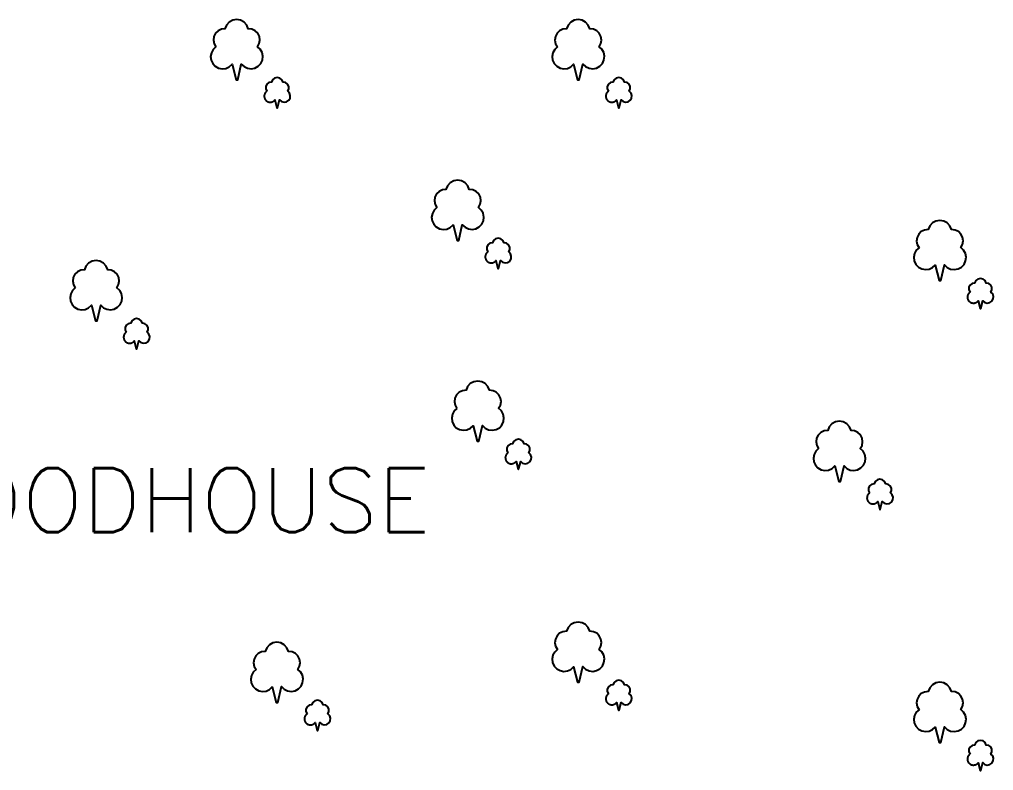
# Model space of a CAD drawing. Extents: x 427500 to 429848, y 434500 to 436505.
# Drawn here: x 429313.35 to 429361.83, y 434810.07 to 434847.46 of the extents above; entities that cross this region are included whole.
import ezdxf

# ---------------------------------------------------------------- set-up
doc = ezdxf.new("R2010")
doc.units = 0
doc.layers.add('LPTIP_Ex_Base', color=8, linetype='Continuous')
doc.styles.add('MtXpl_Romans', font='romans__.ttf')

msp = doc.modelspace()

# ---------------------------------------------------------------- linework, layer by layer
at = {"layer": 'LPTIP_Ex_Base', "color": 251, "true_color": 0x636466}
for points in [[(429323.126, 434846.097), (429322.99, 434845.969), (429322.901, 434845.806), (429322.866, 434845.623), (429322.888, 434845.439), (429322.967, 434845.27), (429323.094, 434845.134), (429323.256, 434845.043), (429323.439, 434845.007), (429323.624, 434845.028), (429323.793, 434845.106), (429323.93, 434845.232), (429323.931, 434845.235), (429324.132, 434844.461), (429324.212, 434844.461), (429324.393, 434845.244), (429324.393, 434845.244), (429324.529, 434845.113), (429324.699, 434845.031), (429324.885, 434845.007), (429325.07, 434845.041), (429325.236, 434845.131), (429325.364, 434845.269), (429325.444, 434845.439), (429325.467, 434845.626), (429325.43, 434845.811), (429325.338, 434845.975), (429325.199, 434846.102), (429325.287, 434846.259), (429325.319, 434846.436), (429325.294, 434846.615), (429325.212, 434846.775), (429325.083, 434846.901), (429324.92, 434846.979), (429324.741, 434847), (429324.741, 434847), (429324.664, 434847.184), (429324.531, 434847.331), (429324.356, 434847.427), (429324.16, 434847.461), (429323.964, 434847.427), (429323.789, 434847.331), (429323.656, 434847.184), (429323.579, 434847), (429323.399, 434846.978), (429323.236, 434846.9), (429323.107, 434846.773), (429323.025, 434846.611), (429323.001, 434846.431), (429323.036, 434846.254), (429323.126, 434846.097)], [(429340.126, 434846.097), (429339.99, 434845.969), (429339.901, 434845.806), (429339.866, 434845.623), (429339.888, 434845.439), (429339.967, 434845.27), (429340.094, 434845.134), (429340.256, 434845.043), (429340.439, 434845.007), (429340.624, 434845.028), (429340.793, 434845.106), (429340.93, 434845.232), (429340.931, 434845.235), (429341.132, 434844.461), (429341.212, 434844.461), (429341.393, 434845.244), (429341.393, 434845.244), (429341.529, 434845.113), (429341.699, 434845.031), (429341.885, 434845.007), (429342.07, 434845.041), (429342.236, 434845.131), (429342.364, 434845.269), (429342.444, 434845.439), (429342.467, 434845.626), (429342.43, 434845.811), (429342.338, 434845.975), (429342.199, 434846.102), (429342.287, 434846.259), (429342.319, 434846.436), (429342.294, 434846.615), (429342.212, 434846.775), (429342.083, 434846.901), (429341.92, 434846.979), (429341.741, 434847), (429341.741, 434847), (429341.664, 434847.184), (429341.531, 434847.331), (429341.356, 434847.427), (429341.16, 434847.461), (429340.964, 434847.427), (429340.789, 434847.331), (429340.656, 434847.184), (429340.579, 434847), (429340.399, 434846.978), (429340.236, 434846.9), (429340.107, 434846.773), (429340.025, 434846.611), (429340.001, 434846.431), (429340.036, 434846.254), (429340.126, 434846.097)], [(429325.663, 434843.887), (429325.648, 434843.876), (429325.634, 434843.864), (429325.62, 434843.852), (429325.608, 434843.838), (429325.596, 434843.824), (429325.585, 434843.808), (429325.575, 434843.793), (429325.566, 434843.776), (429325.558, 434843.759), (429325.551, 434843.742), (429325.545, 434843.724), (429325.54, 434843.706), (429325.537, 434843.688), (429325.535, 434843.669), (429325.533, 434843.651), (429325.533, 434843.632), (429325.534, 434843.613), (429325.537, 434843.595), (429325.54, 434843.576), (429325.545, 434843.558), (429325.55, 434843.541), (429325.557, 434843.523), (429325.565, 434843.506), (429325.574, 434843.49), (429325.584, 434843.474), (429325.595, 434843.459), (429325.607, 434843.444), (429325.619, 434843.431), (429325.633, 434843.418), (429325.647, 434843.406), (429325.662, 434843.395), (429325.678, 434843.385), (429325.694, 434843.376), (429325.711, 434843.367), (429325.729, 434843.36), (429325.746, 434843.355), (429325.764, 434843.35), (429325.783, 434843.346), (429325.801, 434843.344), (429325.82, 434843.342), (429325.838, 434843.342), (429325.857, 434843.343), (429325.876, 434843.345), (429325.894, 434843.349), (429325.912, 434843.353), (429325.93, 434843.359), (429325.947, 434843.365), (429325.964, 434843.373), (429325.981, 434843.382), (429325.997, 434843.392), (429326.012, 434843.403), (429326.027, 434843.414), (429326.04, 434843.427), (429326.053, 434843.441), (429326.065, 434843.455), (429326.066, 434843.456), (429326.167, 434843.069), (429326.194, 434843.069), (429326.297, 434843.461), (429326.297, 434843.461), (429326.395, 434843.377), (429326.52, 434843.343), (429326.647, 434843.364), (429326.753, 434843.436), (429326.819, 434843.547), (429326.832, 434843.676), (429326.79, 434843.797), (429326.7, 434843.89), (429326.754, 434844.003), (429326.752, 434844.129), (429326.695, 434844.241), (429326.595, 434844.316), (429326.471, 434844.339), (429326.413, 434844.458), (429326.309, 434844.54), (429326.181, 434844.569), (429326.052, 434844.54), (429325.948, 434844.458), (429325.89, 434844.339), (429325.766, 434844.316), (429325.665, 434844.24), (429325.608, 434844.127), (429325.608, 434844.001), (429325.663, 434843.887)], [(429342.663, 434843.887), (429342.648, 434843.876), (429342.634, 434843.864), (429342.62, 434843.852), (429342.608, 434843.838), (429342.596, 434843.824), (429342.585, 434843.808), (429342.575, 434843.793), (429342.566, 434843.776), (429342.558, 434843.759), (429342.551, 434843.742), (429342.545, 434843.724), (429342.54, 434843.706), (429342.537, 434843.688), (429342.535, 434843.669), (429342.533, 434843.651), (429342.533, 434843.632), (429342.534, 434843.613), (429342.537, 434843.595), (429342.54, 434843.576), (429342.545, 434843.558), (429342.55, 434843.541), (429342.557, 434843.523), (429342.565, 434843.506), (429342.574, 434843.49), (429342.584, 434843.474), (429342.595, 434843.459), (429342.607, 434843.444), (429342.619, 434843.431), (429342.633, 434843.418), (429342.647, 434843.406), (429342.662, 434843.395), (429342.678, 434843.385), (429342.694, 434843.376), (429342.711, 434843.367), (429342.729, 434843.36), (429342.746, 434843.355), (429342.764, 434843.35), (429342.783, 434843.346), (429342.801, 434843.344), (429342.82, 434843.342), (429342.838, 434843.342), (429342.857, 434843.343), (429342.876, 434843.345), (429342.894, 434843.349), (429342.912, 434843.353), (429342.93, 434843.359), (429342.947, 434843.365), (429342.964, 434843.373), (429342.981, 434843.382), (429342.997, 434843.392), (429343.012, 434843.403), (429343.027, 434843.414), (429343.04, 434843.427), (429343.053, 434843.441), (429343.065, 434843.455), (429343.066, 434843.456), (429343.167, 434843.069), (429343.194, 434843.069), (429343.297, 434843.461), (429343.297, 434843.461), (429343.395, 434843.377), (429343.52, 434843.343), (429343.647, 434843.364), (429343.753, 434843.436), (429343.819, 434843.547), (429343.832, 434843.676), (429343.79, 434843.797), (429343.7, 434843.89), (429343.754, 434844.003), (429343.752, 434844.129), (429343.695, 434844.241), (429343.595, 434844.316), (429343.471, 434844.339), (429343.413, 434844.458), (429343.309, 434844.54), (429343.181, 434844.569), (429343.052, 434844.54), (429342.948, 434844.458), (429342.89, 434844.339), (429342.766, 434844.316), (429342.665, 434844.24), (429342.608, 434844.127), (429342.608, 434844.001), (429342.663, 434843.887)], [(429334.126, 434838.097), (429333.99, 434837.969), (429333.901, 434837.806), (429333.866, 434837.623), (429333.888, 434837.439), (429333.967, 434837.27), (429334.094, 434837.134), (429334.256, 434837.043), (429334.439, 434837.007), (429334.624, 434837.028), (429334.793, 434837.106), (429334.93, 434837.232), (429334.931, 434837.235), (429335.132, 434836.461), (429335.212, 434836.461), (429335.393, 434837.244), (429335.393, 434837.244), (429335.529, 434837.113), (429335.699, 434837.031), (429335.885, 434837.007), (429336.07, 434837.041), (429336.236, 434837.131), (429336.364, 434837.269), (429336.444, 434837.439), (429336.467, 434837.626), (429336.43, 434837.811), (429336.338, 434837.975), (429336.199, 434838.102), (429336.287, 434838.259), (429336.319, 434838.436), (429336.294, 434838.615), (429336.212, 434838.775), (429336.083, 434838.901), (429335.92, 434838.979), (429335.741, 434839), (429335.741, 434839), (429335.664, 434839.184), (429335.531, 434839.331), (429335.356, 434839.427), (429335.16, 434839.461), (429334.964, 434839.427), (429334.789, 434839.331), (429334.656, 434839.184), (429334.579, 434839), (429334.399, 434838.978), (429334.236, 434838.9), (429334.107, 434838.773), (429334.025, 434838.611), (429334.001, 434838.431), (429334.036, 434838.254), (429334.126, 434838.097)], [(429358.126, 434836.097), (429357.99, 434835.969), (429357.901, 434835.806), (429357.866, 434835.623), (429357.888, 434835.439), (429357.967, 434835.27), (429358.094, 434835.134), (429358.256, 434835.043), (429358.439, 434835.007), (429358.624, 434835.028), (429358.793, 434835.106), (429358.93, 434835.232), (429358.931, 434835.235), (429359.132, 434834.461), (429359.212, 434834.461), (429359.393, 434835.244), (429359.393, 434835.244), (429359.529, 434835.113), (429359.699, 434835.031), (429359.885, 434835.007), (429360.07, 434835.041), (429360.236, 434835.131), (429360.364, 434835.269), (429360.444, 434835.439), (429360.467, 434835.626), (429360.43, 434835.811), (429360.338, 434835.975), (429360.199, 434836.102), (429360.287, 434836.259), (429360.319, 434836.436), (429360.294, 434836.615), (429360.212, 434836.775), (429360.083, 434836.901), (429359.92, 434836.979), (429359.741, 434837), (429359.741, 434837), (429359.664, 434837.184), (429359.531, 434837.331), (429359.356, 434837.427), (429359.16, 434837.461), (429358.964, 434837.427), (429358.789, 434837.331), (429358.656, 434837.184), (429358.579, 434837), (429358.399, 434836.978), (429358.236, 434836.9), (429358.107, 434836.773), (429358.025, 434836.611), (429358.001, 434836.431), (429358.036, 434836.254), (429358.126, 434836.097)], [(429336.663, 434835.887), (429336.648, 434835.876), (429336.634, 434835.864), (429336.62, 434835.852), (429336.608, 434835.838), (429336.596, 434835.824), (429336.585, 434835.808), (429336.575, 434835.793), (429336.566, 434835.776), (429336.558, 434835.759), (429336.551, 434835.742), (429336.545, 434835.724), (429336.54, 434835.706), (429336.537, 434835.688), (429336.535, 434835.669), (429336.533, 434835.651), (429336.533, 434835.632), (429336.534, 434835.613), (429336.537, 434835.595), (429336.54, 434835.576), (429336.545, 434835.558), (429336.55, 434835.541), (429336.557, 434835.523), (429336.565, 434835.506), (429336.574, 434835.49), (429336.584, 434835.474), (429336.595, 434835.459), (429336.607, 434835.444), (429336.619, 434835.431), (429336.633, 434835.418), (429336.647, 434835.406), (429336.662, 434835.395), (429336.678, 434835.385), (429336.694, 434835.376), (429336.711, 434835.367), (429336.729, 434835.36), (429336.746, 434835.355), (429336.764, 434835.35), (429336.783, 434835.346), (429336.801, 434835.344), (429336.82, 434835.342), (429336.838, 434835.342), (429336.857, 434835.343), (429336.876, 434835.345), (429336.894, 434835.349), (429336.912, 434835.353), (429336.93, 434835.359), (429336.947, 434835.365), (429336.964, 434835.373), (429336.981, 434835.382), (429336.997, 434835.392), (429337.012, 434835.403), (429337.027, 434835.414), (429337.04, 434835.427), (429337.053, 434835.441), (429337.065, 434835.455), (429337.066, 434835.456), (429337.167, 434835.069), (429337.194, 434835.069), (429337.297, 434835.461), (429337.297, 434835.461), (429337.395, 434835.377), (429337.52, 434835.343), (429337.647, 434835.364), (429337.753, 434835.436), (429337.819, 434835.547), (429337.832, 434835.676), (429337.79, 434835.797), (429337.7, 434835.89), (429337.754, 434836.003), (429337.752, 434836.129), (429337.695, 434836.241), (429337.595, 434836.316), (429337.471, 434836.339), (429337.413, 434836.458), (429337.309, 434836.54), (429337.181, 434836.569), (429337.052, 434836.54), (429336.948, 434836.458), (429336.89, 434836.339), (429336.766, 434836.316), (429336.665, 434836.24), (429336.608, 434836.127), (429336.608, 434836.001), (429336.663, 434835.887)], [(429316.126, 434834.097), (429315.99, 434833.969), (429315.901, 434833.806), (429315.866, 434833.623), (429315.888, 434833.439), (429315.967, 434833.27), (429316.094, 434833.134), (429316.256, 434833.043), (429316.439, 434833.007), (429316.624, 434833.028), (429316.793, 434833.106), (429316.93, 434833.232), (429316.931, 434833.235), (429317.132, 434832.461), (429317.212, 434832.461), (429317.393, 434833.244), (429317.393, 434833.244), (429317.529, 434833.113), (429317.699, 434833.031), (429317.885, 434833.007), (429318.07, 434833.041), (429318.236, 434833.131), (429318.364, 434833.269), (429318.444, 434833.439), (429318.467, 434833.626), (429318.43, 434833.811), (429318.338, 434833.975), (429318.199, 434834.102), (429318.287, 434834.259), (429318.319, 434834.436), (429318.294, 434834.615), (429318.212, 434834.775), (429318.083, 434834.901), (429317.92, 434834.979), (429317.741, 434835), (429317.741, 434835), (429317.664, 434835.184), (429317.531, 434835.331), (429317.356, 434835.427), (429317.16, 434835.461), (429316.964, 434835.427), (429316.789, 434835.331), (429316.656, 434835.184), (429316.579, 434835), (429316.399, 434834.978), (429316.236, 434834.9), (429316.107, 434834.773), (429316.025, 434834.611), (429316.001, 434834.431), (429316.036, 434834.254), (429316.126, 434834.097)], [(429360.663, 434833.887), (429360.648, 434833.876), (429360.634, 434833.864), (429360.62, 434833.852), (429360.608, 434833.838), (429360.596, 434833.824), (429360.585, 434833.808), (429360.575, 434833.793), (429360.566, 434833.776), (429360.558, 434833.759), (429360.551, 434833.742), (429360.545, 434833.724), (429360.54, 434833.706), (429360.537, 434833.688), (429360.535, 434833.669), (429360.533, 434833.651), (429360.533, 434833.632), (429360.534, 434833.613), (429360.537, 434833.595), (429360.54, 434833.576), (429360.545, 434833.558), (429360.55, 434833.541), (429360.557, 434833.523), (429360.565, 434833.506), (429360.574, 434833.49), (429360.584, 434833.474), (429360.595, 434833.459), (429360.607, 434833.444), (429360.619, 434833.431), (429360.633, 434833.418), (429360.647, 434833.406), (429360.662, 434833.395), (429360.678, 434833.385), (429360.694, 434833.376), (429360.711, 434833.367), (429360.729, 434833.36), (429360.746, 434833.355), (429360.764, 434833.35), (429360.783, 434833.346), (429360.801, 434833.344), (429360.82, 434833.342), (429360.838, 434833.342), (429360.857, 434833.343), (429360.876, 434833.345), (429360.894, 434833.349), (429360.912, 434833.353), (429360.93, 434833.359), (429360.947, 434833.365), (429360.964, 434833.373), (429360.981, 434833.382), (429360.997, 434833.392), (429361.012, 434833.403), (429361.027, 434833.414), (429361.04, 434833.427), (429361.053, 434833.441), (429361.065, 434833.455), (429361.066, 434833.456), (429361.167, 434833.069), (429361.194, 434833.069), (429361.297, 434833.461), (429361.297, 434833.461), (429361.395, 434833.377), (429361.52, 434833.343), (429361.647, 434833.364), (429361.753, 434833.436), (429361.819, 434833.547), (429361.832, 434833.676), (429361.79, 434833.797), (429361.7, 434833.89), (429361.754, 434834.003), (429361.752, 434834.129), (429361.695, 434834.241), (429361.595, 434834.316), (429361.471, 434834.339), (429361.413, 434834.458), (429361.309, 434834.54), (429361.181, 434834.569), (429361.052, 434834.54), (429360.948, 434834.458), (429360.89, 434834.339), (429360.766, 434834.316), (429360.665, 434834.24), (429360.608, 434834.127), (429360.608, 434834.001), (429360.663, 434833.887)], [(429318.663, 434831.887), (429318.648, 434831.876), (429318.634, 434831.864), (429318.62, 434831.852), (429318.608, 434831.838), (429318.596, 434831.824), (429318.585, 434831.808), (429318.575, 434831.793), (429318.566, 434831.776), (429318.558, 434831.759), (429318.551, 434831.742), (429318.545, 434831.724), (429318.54, 434831.706), (429318.537, 434831.688), (429318.535, 434831.669), (429318.533, 434831.651), (429318.533, 434831.632), (429318.534, 434831.613), (429318.537, 434831.595), (429318.54, 434831.576), (429318.545, 434831.558), (429318.55, 434831.541), (429318.557, 434831.523), (429318.565, 434831.506), (429318.574, 434831.49), (429318.584, 434831.474), (429318.595, 434831.459), (429318.607, 434831.444), (429318.619, 434831.431), (429318.633, 434831.418), (429318.647, 434831.406), (429318.662, 434831.395), (429318.678, 434831.385), (429318.694, 434831.376), (429318.711, 434831.367), (429318.729, 434831.36), (429318.746, 434831.355), (429318.764, 434831.35), (429318.783, 434831.346), (429318.801, 434831.344), (429318.82, 434831.342), (429318.838, 434831.342), (429318.857, 434831.343), (429318.876, 434831.345), (429318.894, 434831.349), (429318.912, 434831.353), (429318.93, 434831.359), (429318.947, 434831.365), (429318.964, 434831.373), (429318.981, 434831.382), (429318.997, 434831.392), (429319.012, 434831.403), (429319.027, 434831.414), (429319.04, 434831.427), (429319.053, 434831.441), (429319.065, 434831.455), (429319.066, 434831.456), (429319.167, 434831.069), (429319.194, 434831.069), (429319.297, 434831.461), (429319.297, 434831.461), (429319.395, 434831.377), (429319.52, 434831.343), (429319.647, 434831.364), (429319.753, 434831.436), (429319.819, 434831.547), (429319.832, 434831.676), (429319.79, 434831.797), (429319.7, 434831.89), (429319.754, 434832.003), (429319.752, 434832.129), (429319.695, 434832.241), (429319.595, 434832.316), (429319.471, 434832.339), (429319.413, 434832.458), (429319.309, 434832.54), (429319.181, 434832.569), (429319.052, 434832.54), (429318.948, 434832.458), (429318.89, 434832.339), (429318.766, 434832.316), (429318.665, 434832.24), (429318.608, 434832.127), (429318.608, 434832.001), (429318.663, 434831.887)], [(429335.126, 434828.097), (429334.99, 434827.969), (429334.901, 434827.806), (429334.866, 434827.623), (429334.888, 434827.439), (429334.967, 434827.27), (429335.094, 434827.134), (429335.256, 434827.043), (429335.439, 434827.007), (429335.624, 434827.028), (429335.793, 434827.106), (429335.93, 434827.232), (429335.931, 434827.235), (429336.132, 434826.461), (429336.212, 434826.461), (429336.393, 434827.244), (429336.393, 434827.244), (429336.529, 434827.113), (429336.699, 434827.031), (429336.885, 434827.007), (429337.07, 434827.041), (429337.236, 434827.131), (429337.364, 434827.269), (429337.444, 434827.439), (429337.467, 434827.626), (429337.43, 434827.811), (429337.338, 434827.975), (429337.199, 434828.102), (429337.287, 434828.259), (429337.319, 434828.436), (429337.294, 434828.615), (429337.212, 434828.775), (429337.083, 434828.901), (429336.92, 434828.979), (429336.741, 434829), (429336.741, 434829), (429336.664, 434829.184), (429336.531, 434829.331), (429336.356, 434829.427), (429336.16, 434829.461), (429335.964, 434829.427), (429335.789, 434829.331), (429335.656, 434829.184), (429335.579, 434829), (429335.399, 434828.978), (429335.236, 434828.9), (429335.107, 434828.773), (429335.025, 434828.611), (429335.001, 434828.431), (429335.036, 434828.254), (429335.126, 434828.097)], [(429353.126, 434826.097), (429352.99, 434825.969), (429352.901, 434825.806), (429352.866, 434825.623), (429352.888, 434825.439), (429352.967, 434825.27), (429353.094, 434825.134), (429353.256, 434825.043), (429353.439, 434825.007), (429353.624, 434825.028), (429353.793, 434825.106), (429353.93, 434825.232), (429353.931, 434825.235), (429354.132, 434824.461), (429354.212, 434824.461), (429354.393, 434825.244), (429354.393, 434825.244), (429354.529, 434825.113), (429354.699, 434825.031), (429354.885, 434825.007), (429355.07, 434825.041), (429355.236, 434825.131), (429355.364, 434825.269), (429355.444, 434825.439), (429355.467, 434825.626), (429355.43, 434825.811), (429355.338, 434825.975), (429355.199, 434826.102), (429355.287, 434826.259), (429355.319, 434826.436), (429355.294, 434826.615), (429355.212, 434826.775), (429355.083, 434826.901), (429354.92, 434826.979), (429354.741, 434827), (429354.741, 434827), (429354.664, 434827.184), (429354.531, 434827.331), (429354.356, 434827.427), (429354.16, 434827.461), (429353.964, 434827.427), (429353.789, 434827.331), (429353.656, 434827.184), (429353.579, 434827), (429353.399, 434826.978), (429353.236, 434826.9), (429353.107, 434826.773), (429353.025, 434826.611), (429353.001, 434826.431), (429353.036, 434826.254), (429353.126, 434826.097)], [(429337.663, 434825.887), (429337.648, 434825.876), (429337.634, 434825.864), (429337.62, 434825.852), (429337.608, 434825.838), (429337.596, 434825.824), (429337.585, 434825.808), (429337.575, 434825.793), (429337.566, 434825.776), (429337.558, 434825.759), (429337.551, 434825.742), (429337.545, 434825.724), (429337.54, 434825.706), (429337.537, 434825.688), (429337.535, 434825.669), (429337.533, 434825.651), (429337.533, 434825.632), (429337.534, 434825.613), (429337.537, 434825.595), (429337.54, 434825.576), (429337.545, 434825.558), (429337.55, 434825.541), (429337.557, 434825.523), (429337.565, 434825.506), (429337.574, 434825.49), (429337.584, 434825.474), (429337.595, 434825.459), (429337.607, 434825.444), (429337.619, 434825.431), (429337.633, 434825.418), (429337.647, 434825.406), (429337.662, 434825.395), (429337.678, 434825.385), (429337.694, 434825.376), (429337.711, 434825.367), (429337.729, 434825.36), (429337.746, 434825.355), (429337.764, 434825.35), (429337.783, 434825.346), (429337.801, 434825.344), (429337.82, 434825.342), (429337.838, 434825.342), (429337.857, 434825.343), (429337.876, 434825.345), (429337.894, 434825.349), (429337.912, 434825.353), (429337.93, 434825.359), (429337.947, 434825.365), (429337.964, 434825.373), (429337.981, 434825.382), (429337.997, 434825.392), (429338.012, 434825.403), (429338.027, 434825.414), (429338.04, 434825.427), (429338.053, 434825.441), (429338.065, 434825.455), (429338.066, 434825.456), (429338.167, 434825.069), (429338.194, 434825.069), (429338.297, 434825.461), (429338.297, 434825.461), (429338.395, 434825.377), (429338.52, 434825.343), (429338.647, 434825.364), (429338.753, 434825.436), (429338.819, 434825.547), (429338.832, 434825.676), (429338.79, 434825.797), (429338.7, 434825.89), (429338.754, 434826.003), (429338.752, 434826.129), (429338.695, 434826.241), (429338.595, 434826.316), (429338.471, 434826.339), (429338.413, 434826.458), (429338.309, 434826.54), (429338.181, 434826.569), (429338.052, 434826.54), (429337.948, 434826.458), (429337.89, 434826.339), (429337.766, 434826.316), (429337.665, 434826.24), (429337.608, 434826.127), (429337.608, 434826.001), (429337.663, 434825.887)], [(429355.663, 434823.887), (429355.648, 434823.876), (429355.634, 434823.864), (429355.62, 434823.852), (429355.608, 434823.838), (429355.596, 434823.824), (429355.585, 434823.808), (429355.575, 434823.793), (429355.566, 434823.776), (429355.558, 434823.759), (429355.551, 434823.742), (429355.545, 434823.724), (429355.54, 434823.706), (429355.537, 434823.688), (429355.535, 434823.669), (429355.533, 434823.651), (429355.533, 434823.632), (429355.534, 434823.613), (429355.537, 434823.595), (429355.54, 434823.576), (429355.545, 434823.558), (429355.55, 434823.541), (429355.557, 434823.523), (429355.565, 434823.506), (429355.574, 434823.49), (429355.584, 434823.474), (429355.595, 434823.459), (429355.607, 434823.444), (429355.619, 434823.431), (429355.633, 434823.418), (429355.647, 434823.406), (429355.662, 434823.395), (429355.678, 434823.385), (429355.694, 434823.376), (429355.711, 434823.367), (429355.729, 434823.36), (429355.746, 434823.355), (429355.764, 434823.35), (429355.783, 434823.346), (429355.801, 434823.344), (429355.82, 434823.342), (429355.838, 434823.342), (429355.857, 434823.343), (429355.876, 434823.345), (429355.894, 434823.349), (429355.912, 434823.353), (429355.93, 434823.359), (429355.947, 434823.365), (429355.964, 434823.373), (429355.981, 434823.382), (429355.997, 434823.392), (429356.012, 434823.403), (429356.027, 434823.414), (429356.04, 434823.427), (429356.053, 434823.441), (429356.065, 434823.455), (429356.066, 434823.456), (429356.167, 434823.069), (429356.194, 434823.069), (429356.297, 434823.461), (429356.297, 434823.461), (429356.395, 434823.377), (429356.52, 434823.343), (429356.647, 434823.364), (429356.753, 434823.436), (429356.819, 434823.547), (429356.832, 434823.676), (429356.79, 434823.797), (429356.7, 434823.89), (429356.754, 434824.003), (429356.752, 434824.129), (429356.695, 434824.241), (429356.595, 434824.316), (429356.471, 434824.339), (429356.413, 434824.458), (429356.309, 434824.54), (429356.181, 434824.569), (429356.052, 434824.54), (429355.948, 434824.458), (429355.89, 434824.339), (429355.766, 434824.316), (429355.665, 434824.24), (429355.608, 434824.127), (429355.608, 434824.001), (429355.663, 434823.887)], [(429340.126, 434816.097), (429339.99, 434815.969), (429339.901, 434815.806), (429339.866, 434815.623), (429339.888, 434815.439), (429339.967, 434815.27), (429340.094, 434815.134), (429340.256, 434815.043), (429340.439, 434815.007), (429340.624, 434815.028), (429340.793, 434815.106), (429340.93, 434815.232), (429340.931, 434815.235), (429341.132, 434814.461), (429341.212, 434814.461), (429341.393, 434815.244), (429341.393, 434815.244), (429341.529, 434815.113), (429341.699, 434815.031), (429341.885, 434815.007), (429342.07, 434815.041), (429342.236, 434815.131), (429342.364, 434815.269), (429342.444, 434815.439), (429342.467, 434815.626), (429342.43, 434815.811), (429342.338, 434815.975), (429342.199, 434816.102), (429342.287, 434816.259), (429342.319, 434816.436), (429342.294, 434816.615), (429342.212, 434816.775), (429342.083, 434816.901), (429341.92, 434816.979), (429341.741, 434817), (429341.741, 434817), (429341.664, 434817.184), (429341.531, 434817.331), (429341.356, 434817.427), (429341.16, 434817.461), (429340.964, 434817.427), (429340.789, 434817.331), (429340.656, 434817.184), (429340.579, 434817), (429340.399, 434816.978), (429340.236, 434816.9), (429340.107, 434816.773), (429340.025, 434816.611), (429340.001, 434816.431), (429340.036, 434816.254), (429340.126, 434816.097)], [(429325.126, 434815.097), (429324.99, 434814.969), (429324.901, 434814.806), (429324.866, 434814.623), (429324.888, 434814.439), (429324.967, 434814.27), (429325.094, 434814.134), (429325.256, 434814.043), (429325.439, 434814.007), (429325.624, 434814.028), (429325.793, 434814.106), (429325.93, 434814.232), (429325.931, 434814.235), (429326.132, 434813.461), (429326.212, 434813.461), (429326.393, 434814.244), (429326.393, 434814.244), (429326.529, 434814.113), (429326.699, 434814.031), (429326.885, 434814.007), (429327.07, 434814.041), (429327.236, 434814.131), (429327.364, 434814.269), (429327.444, 434814.439), (429327.467, 434814.626), (429327.43, 434814.811), (429327.338, 434814.975), (429327.199, 434815.102), (429327.287, 434815.259), (429327.319, 434815.436), (429327.294, 434815.615), (429327.212, 434815.775), (429327.083, 434815.901), (429326.92, 434815.979), (429326.741, 434816), (429326.741, 434816), (429326.664, 434816.184), (429326.531, 434816.331), (429326.356, 434816.427), (429326.16, 434816.461), (429325.964, 434816.427), (429325.789, 434816.331), (429325.656, 434816.184), (429325.579, 434816), (429325.399, 434815.978), (429325.236, 434815.9), (429325.107, 434815.773), (429325.025, 434815.611), (429325.001, 434815.431), (429325.036, 434815.254), (429325.126, 434815.097)], [(429342.663, 434813.887), (429342.648, 434813.876), (429342.634, 434813.864), (429342.62, 434813.852), (429342.608, 434813.838), (429342.596, 434813.824), (429342.585, 434813.808), (429342.575, 434813.793), (429342.566, 434813.776), (429342.558, 434813.759), (429342.551, 434813.742), (429342.545, 434813.724), (429342.54, 434813.706), (429342.537, 434813.688), (429342.535, 434813.669), (429342.533, 434813.651), (429342.533, 434813.632), (429342.534, 434813.613), (429342.537, 434813.595), (429342.54, 434813.576), (429342.545, 434813.558), (429342.55, 434813.541), (429342.557, 434813.523), (429342.565, 434813.506), (429342.574, 434813.49), (429342.584, 434813.474), (429342.595, 434813.459), (429342.607, 434813.444), (429342.619, 434813.431), (429342.633, 434813.418), (429342.647, 434813.406), (429342.662, 434813.395), (429342.678, 434813.385), (429342.694, 434813.376), (429342.711, 434813.367), (429342.729, 434813.36), (429342.746, 434813.355), (429342.764, 434813.35), (429342.783, 434813.346), (429342.801, 434813.344), (429342.82, 434813.342), (429342.838, 434813.342), (429342.857, 434813.343), (429342.876, 434813.345), (429342.894, 434813.349), (429342.912, 434813.353), (429342.93, 434813.359), (429342.947, 434813.365), (429342.964, 434813.373), (429342.981, 434813.382), (429342.997, 434813.392), (429343.012, 434813.403), (429343.027, 434813.414), (429343.04, 434813.427), (429343.053, 434813.441), (429343.065, 434813.455), (429343.066, 434813.456), (429343.167, 434813.069), (429343.194, 434813.069), (429343.297, 434813.461), (429343.297, 434813.461), (429343.395, 434813.377), (429343.52, 434813.343), (429343.647, 434813.364), (429343.753, 434813.436), (429343.819, 434813.547), (429343.832, 434813.676), (429343.79, 434813.797), (429343.7, 434813.89), (429343.754, 434814.003), (429343.752, 434814.129), (429343.695, 434814.241), (429343.595, 434814.316), (429343.471, 434814.339), (429343.413, 434814.458), (429343.309, 434814.54), (429343.181, 434814.569), (429343.052, 434814.54), (429342.948, 434814.458), (429342.89, 434814.339), (429342.766, 434814.316), (429342.665, 434814.24), (429342.608, 434814.127), (429342.608, 434814.001), (429342.663, 434813.887)], [(429358.126, 434813.097), (429357.99, 434812.969), (429357.901, 434812.806), (429357.866, 434812.623), (429357.888, 434812.439), (429357.967, 434812.27), (429358.094, 434812.134), (429358.256, 434812.043), (429358.439, 434812.007), (429358.624, 434812.028), (429358.793, 434812.106), (429358.93, 434812.232), (429358.931, 434812.235), (429359.132, 434811.461), (429359.212, 434811.461), (429359.393, 434812.244), (429359.393, 434812.244), (429359.529, 434812.113), (429359.699, 434812.031), (429359.885, 434812.007), (429360.07, 434812.041), (429360.236, 434812.131), (429360.364, 434812.269), (429360.444, 434812.439), (429360.467, 434812.626), (429360.43, 434812.811), (429360.338, 434812.975), (429360.199, 434813.102), (429360.287, 434813.259), (429360.319, 434813.436), (429360.294, 434813.615), (429360.212, 434813.775), (429360.083, 434813.901), (429359.92, 434813.979), (429359.741, 434814), (429359.741, 434814), (429359.664, 434814.184), (429359.531, 434814.331), (429359.356, 434814.427), (429359.16, 434814.461), (429358.964, 434814.427), (429358.789, 434814.331), (429358.656, 434814.184), (429358.579, 434814), (429358.399, 434813.978), (429358.236, 434813.9), (429358.107, 434813.773), (429358.025, 434813.611), (429358.001, 434813.431), (429358.036, 434813.254), (429358.126, 434813.097)], [(429327.663, 434812.887), (429327.648, 434812.876), (429327.634, 434812.864), (429327.62, 434812.852), (429327.608, 434812.838), (429327.596, 434812.824), (429327.585, 434812.808), (429327.575, 434812.793), (429327.566, 434812.776), (429327.558, 434812.759), (429327.551, 434812.742), (429327.545, 434812.724), (429327.54, 434812.706), (429327.537, 434812.688), (429327.535, 434812.669), (429327.533, 434812.651), (429327.533, 434812.632), (429327.534, 434812.613), (429327.537, 434812.595), (429327.54, 434812.576), (429327.545, 434812.558), (429327.55, 434812.541), (429327.557, 434812.523), (429327.565, 434812.506), (429327.574, 434812.49), (429327.584, 434812.474), (429327.595, 434812.459), (429327.607, 434812.444), (429327.619, 434812.431), (429327.633, 434812.418), (429327.647, 434812.406), (429327.662, 434812.395), (429327.678, 434812.385), (429327.694, 434812.376), (429327.711, 434812.367), (429327.729, 434812.36), (429327.746, 434812.355), (429327.764, 434812.35), (429327.783, 434812.346), (429327.801, 434812.344), (429327.82, 434812.342), (429327.838, 434812.342), (429327.857, 434812.343), (429327.876, 434812.345), (429327.894, 434812.349), (429327.912, 434812.353), (429327.93, 434812.359), (429327.947, 434812.365), (429327.964, 434812.373), (429327.981, 434812.382), (429327.997, 434812.392), (429328.012, 434812.403), (429328.027, 434812.414), (429328.04, 434812.427), (429328.053, 434812.441), (429328.065, 434812.455), (429328.066, 434812.456), (429328.167, 434812.069), (429328.194, 434812.069), (429328.297, 434812.461), (429328.297, 434812.461), (429328.395, 434812.377), (429328.52, 434812.343), (429328.647, 434812.364), (429328.753, 434812.436), (429328.819, 434812.547), (429328.832, 434812.676), (429328.79, 434812.797), (429328.7, 434812.89), (429328.754, 434813.003), (429328.752, 434813.129), (429328.695, 434813.241), (429328.595, 434813.316), (429328.471, 434813.339), (429328.413, 434813.458), (429328.309, 434813.54), (429328.181, 434813.569), (429328.052, 434813.54), (429327.948, 434813.458), (429327.89, 434813.339), (429327.766, 434813.316), (429327.665, 434813.24), (429327.608, 434813.127), (429327.608, 434813.001), (429327.663, 434812.887)], [(429360.663, 434810.887), (429360.648, 434810.876), (429360.634, 434810.864), (429360.62, 434810.852), (429360.608, 434810.838), (429360.596, 434810.824), (429360.585, 434810.808), (429360.575, 434810.793), (429360.566, 434810.776), (429360.558, 434810.759), (429360.551, 434810.742), (429360.545, 434810.724), (429360.54, 434810.706), (429360.537, 434810.688), (429360.535, 434810.669), (429360.533, 434810.651), (429360.533, 434810.632), (429360.534, 434810.613), (429360.537, 434810.595), (429360.54, 434810.576), (429360.545, 434810.558), (429360.55, 434810.541), (429360.557, 434810.523), (429360.565, 434810.506), (429360.574, 434810.49), (429360.584, 434810.474), (429360.595, 434810.459), (429360.607, 434810.444), (429360.619, 434810.431), (429360.633, 434810.418), (429360.647, 434810.406), (429360.662, 434810.395), (429360.678, 434810.385), (429360.694, 434810.376), (429360.711, 434810.367), (429360.729, 434810.36), (429360.746, 434810.355), (429360.764, 434810.35), (429360.783, 434810.346), (429360.801, 434810.344), (429360.82, 434810.342), (429360.838, 434810.342), (429360.857, 434810.343), (429360.876, 434810.345), (429360.894, 434810.349), (429360.912, 434810.353), (429360.93, 434810.359), (429360.947, 434810.365), (429360.964, 434810.373), (429360.981, 434810.382), (429360.997, 434810.392), (429361.012, 434810.403), (429361.027, 434810.414), (429361.04, 434810.427), (429361.053, 434810.441), (429361.065, 434810.455), (429361.066, 434810.456), (429361.167, 434810.069), (429361.194, 434810.069), (429361.297, 434810.461), (429361.297, 434810.461), (429361.395, 434810.377), (429361.52, 434810.343), (429361.647, 434810.364), (429361.753, 434810.436), (429361.819, 434810.547), (429361.832, 434810.676), (429361.79, 434810.797), (429361.7, 434810.89), (429361.754, 434811.003), (429361.752, 434811.129), (429361.695, 434811.241), (429361.595, 434811.316), (429361.471, 434811.339), (429361.413, 434811.458), (429361.309, 434811.54), (429361.181, 434811.569), (429361.052, 434811.54), (429360.948, 434811.458), (429360.89, 434811.339), (429360.766, 434811.316), (429360.665, 434811.24), (429360.608, 434811.127), (429360.608, 434811.001), (429360.663, 434810.887)]]:
    msp.add_lwpolyline(points, dxfattribs=at)

# ---------------------------------------------------------------- texts
at = {"layer": 'LPTIP_Ex_Base', "color": 251, "true_color": 0x636466, "style": 'MtXpl_Romans'}
msp.add_text('WOODHOUSE', height=3.2, dxfattribs=at).set_placement((429307.179, 434821.929))

doc.saveas('drawing.dxf')
